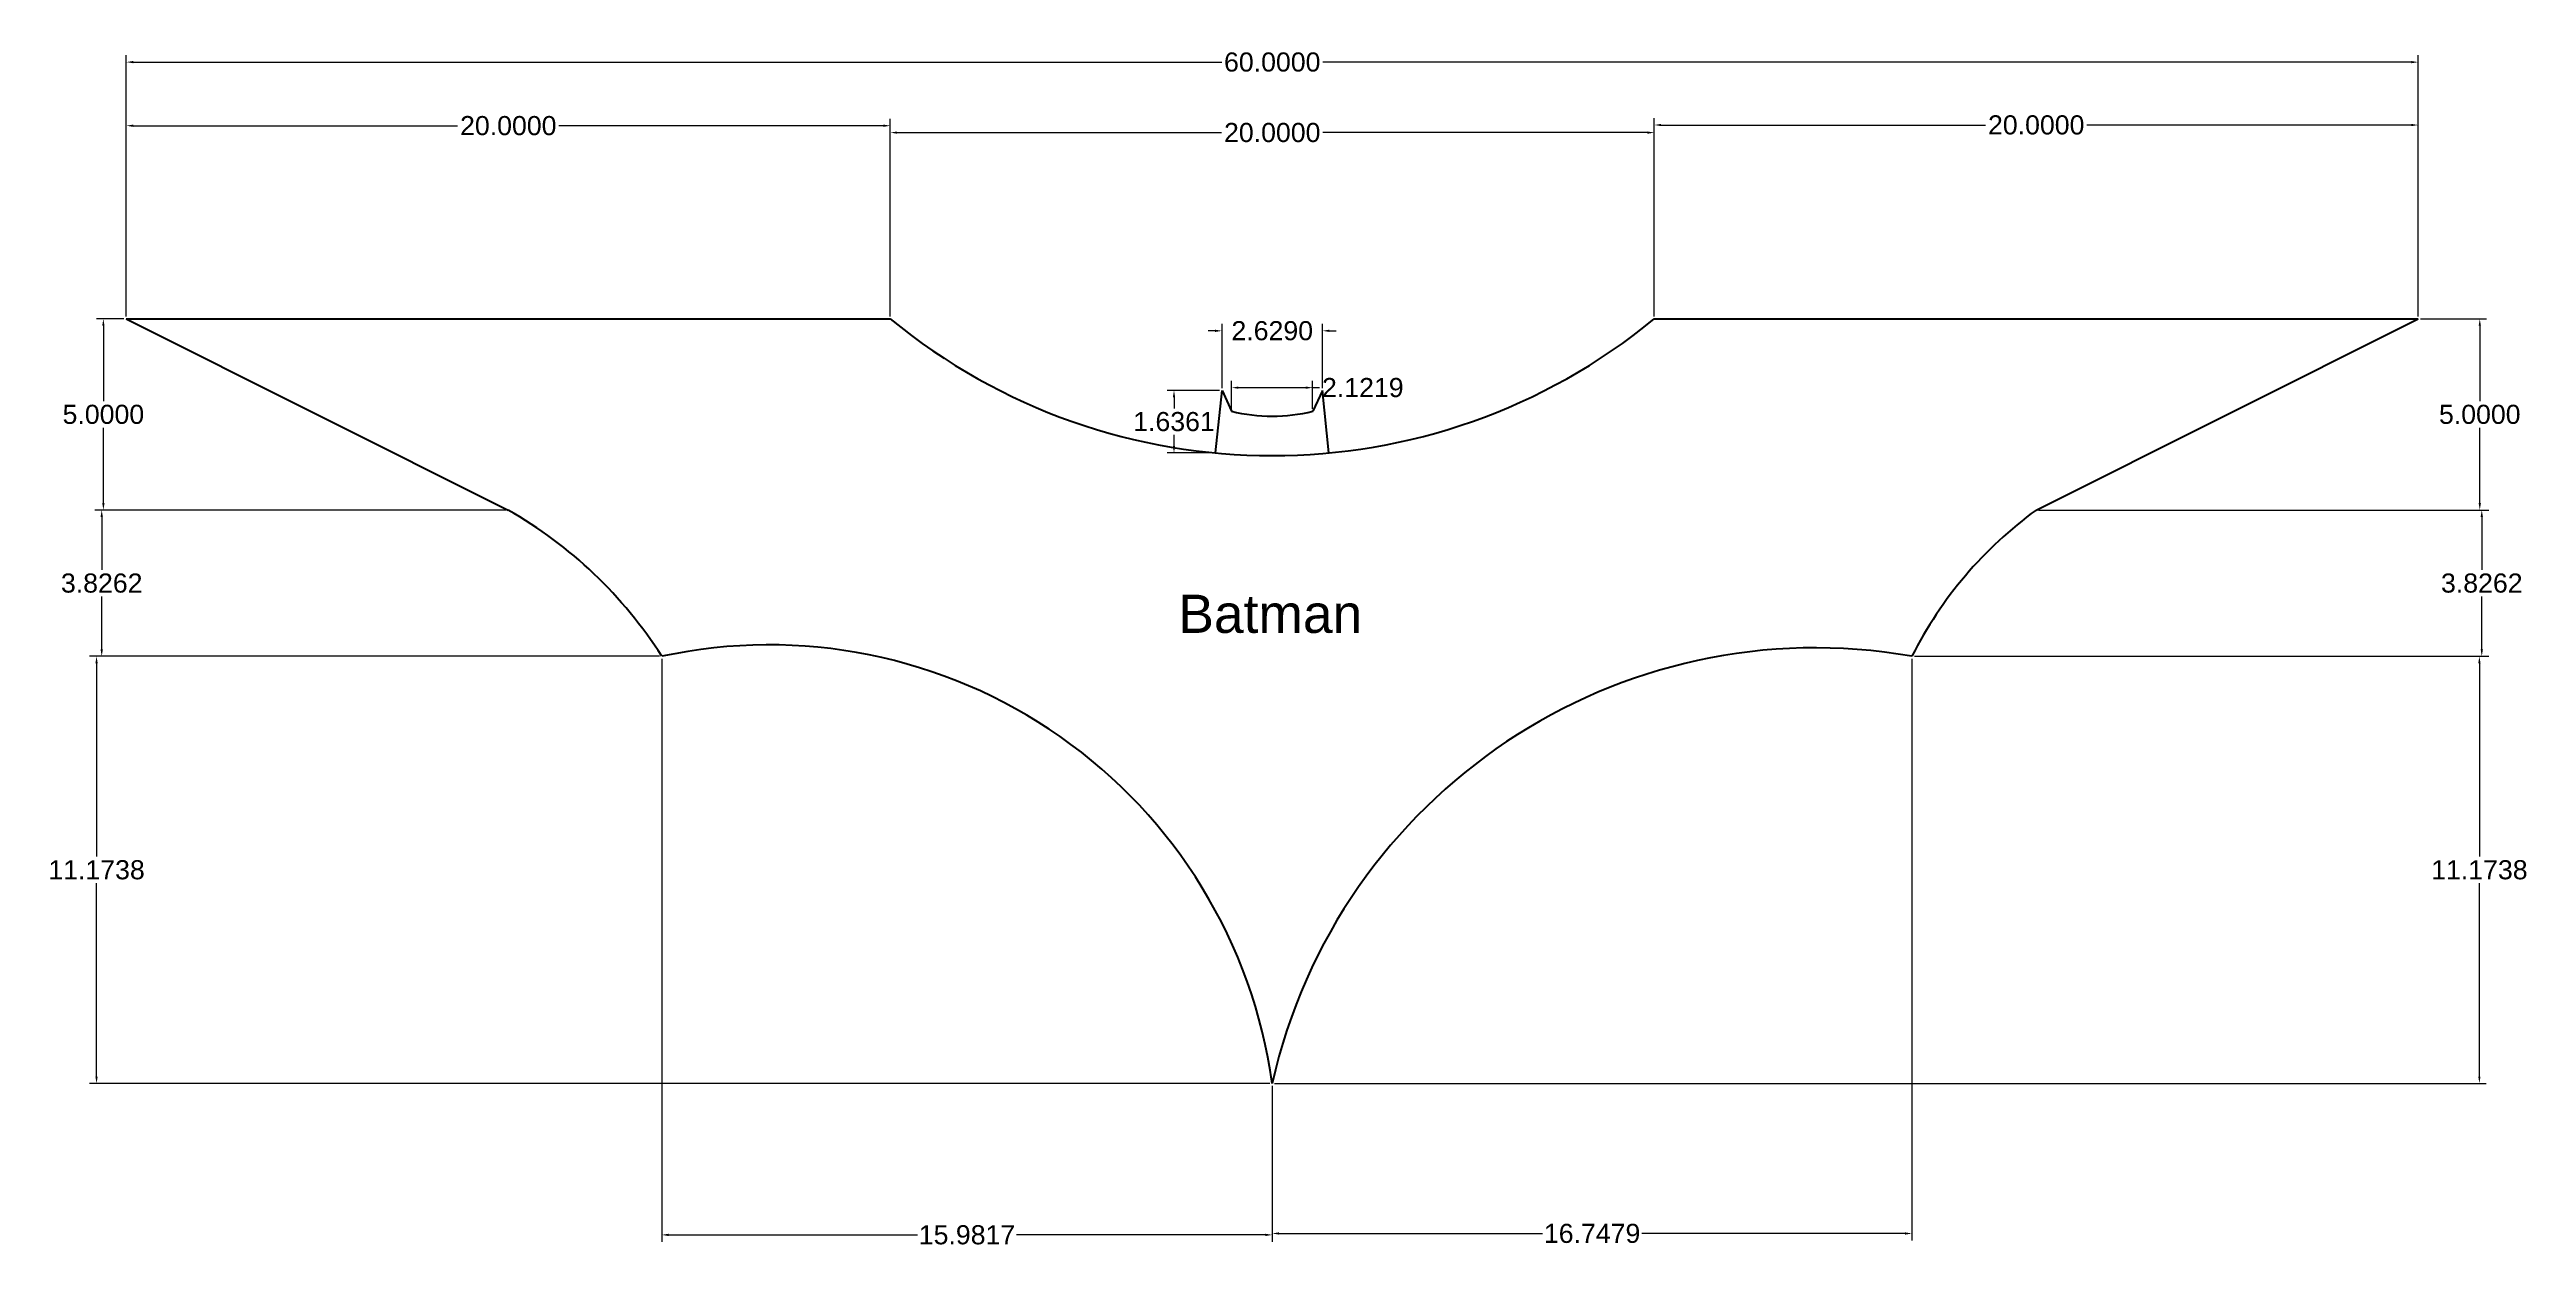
# Model space of a CAD drawing. Header units: inches. Extents: x 16.9 to 81.8, y -11.7 to 19.7.
import ezdxf

# ---------------------------------------------------------------- set-up
doc = ezdxf.new("R2010")
doc.units = ezdxf.units.IN
doc.header["$MEASUREMENT"] = 0
doc.linetypes.add('ACAD_ISO02W100', pattern=[15, 12, -3])
for name, color, linetype, lineweight in [('Ašis', 50, 'ACAD_ISO02W100', 20), ('Linijos', 255, 'Continuous', 140), ('Matmenys', 3, 'Continuous', 80)]:
    doc.layers.add(name, color=color, linetype=linetype, lineweight=lineweight)
doc.styles.add('dideli matmenys', font='arial.ttf', dxfattribs={"height": 1})
doc.styles.add('LOL', font='arial.ttf', dxfattribs={"height": 0.5})
doc.styles.get("Standard").update_dxf_attribs({"font": 'arial.ttf', "width": 1.5, "height": 5})
doc.dimstyles.get("Standard").update_dxf_attribs({"dimtxt": 0.18, "dimasz": 0.18, "dimexe": 0.18, "dimexo": 0.0625, "dimgap": 0.09, "dimtad": 0, "dimtih": 1, "dimtoh": 1, "dimdec": 4, "dimzin": 0, "dimdsep": 46, "dimtxsty": 'Standard', "dimcen": 0.09, "dimadec": 0, "dimazin": 0, "dimtfac": 1, "dimtdec": 4, "dimtofl": 0, "dimtmove": 0, "dimatfit": 3, "dimfxl": 1, "dimtolj": 1, "dimtzin": 0, "dimarcsym": 0})

# ---------------------------------------------------------------- blocks, each defined once
blk = doc.blocks.new('*D1')
at = {"layer": 'Defpoints', "color": 0, "transparency": 16777216}
for p in [(18.35, 12.634), (18.95, 12.634), (28.95, 7.634)]:
    blk.add_point(p, dxfattribs=at)
at = {"layer": 'Matmenys', "color": 0, "lineweight": -2, "transparency": 16777216}
for p, q in [((18.887, 12.634), (18.17, 12.634)), ((18.35, 12.454), (18.35, 10.479)), ((18.35, 7.814), (18.35, 9.788)), ((28.887, 7.634), (18.17, 7.634))]:
    blk.add_line(p, q, dxfattribs=at)
at = {"layer": 'Matmenys', "color": 0, "transparency": 16777216}
for points in [[(18.32, 12.454), (18.38, 12.454), (18.35, 12.634)], [(18.32, 7.814), (18.38, 7.814), (18.35, 7.634)]]:
    blk.add_solid(points, dxfattribs=at)
at = {"layer": 'Matmenys', "color": 0, "transparency": 16777216, "insert": (18.35, 10.134), "char_height": 0.5, "attachment_point": 5, "style": 'LOL'}
blk.add_mtext('\\A1;5.0000', dxfattribs=at)
blk = doc.blocks.new('*D2')
at = {"layer": 'Defpoints', "color": 0, "transparency": 16777216}
for p in [(18.307, 7.634), (28.887, 7.634), (32.968, 3.807)]:
    blk.add_point(p, dxfattribs=at)
at = {"layer": 'Matmenys', "color": 0, "lineweight": -2, "transparency": 16777216}
for p, q in [((28.825, 7.634), (18.127, 7.634)), ((18.307, 7.454), (18.307, 6.066)), ((18.307, 3.987), (18.307, 5.375)), ((32.906, 3.807), (18.127, 3.807))]:
    blk.add_line(p, q, dxfattribs=at)
at = {"layer": 'Matmenys', "color": 0, "transparency": 16777216}
for points in [[(18.277, 7.454), (18.337, 7.454), (18.307, 7.634)], [(18.277, 3.987), (18.337, 3.987), (18.307, 3.807)]]:
    blk.add_solid(points, dxfattribs=at)
at = {"layer": 'Matmenys', "color": 0, "transparency": 16777216, "insert": (18.307, 5.72), "char_height": 0.5, "attachment_point": 5, "style": 'LOL'}
blk.add_mtext('\\A1;3.8262', dxfattribs=at)
blk = doc.blocks.new('*D3')
at = {"layer": 'Defpoints', "color": 0, "transparency": 16777216}
for p in [(18.171, 3.807), (32.968, 3.807), (48.95, -7.366)]:
    blk.add_point(p, dxfattribs=at)
at = {"layer": 'Matmenys', "color": 0, "lineweight": -2, "transparency": 16777216}
for p, q in [((32.906, 3.807), (17.991, 3.807)), ((18.171, 3.627), (18.171, -1.434)), ((18.171, -7.186), (18.171, -2.125)), ((48.887, -7.366), (17.991, -7.366))]:
    blk.add_line(p, q, dxfattribs=at)
at = {"layer": 'Matmenys', "color": 0, "transparency": 16777216}
for points in [[(18.141, 3.627), (18.201, 3.627), (18.171, 3.807)], [(18.141, -7.186), (18.201, -7.186), (18.171, -7.366)]]:
    blk.add_solid(points, dxfattribs=at)
at = {"layer": 'Matmenys', "color": 0, "transparency": 16777216, "insert": (18.171, -1.78), "char_height": 0.5, "attachment_point": 5, "style": 'LOL'}
blk.add_mtext('\\A1;11.1738', dxfattribs=at)
blk = doc.blocks.new('*D6')
at = {"layer": 'Defpoints', "color": 0, "transparency": 16777216}
for p in [(78.95, 12.634), (69.012, 7.634), (80.562, 7.634)]:
    blk.add_point(p, dxfattribs=at)
at = {"layer": 'Matmenys', "color": 0, "lineweight": -2, "transparency": 16777216}
for p, q in [((79.012, 12.634), (80.742, 12.634)), ((80.562, 12.454), (80.562, 10.479)), ((80.562, 7.814), (80.562, 9.788)), ((69.075, 7.634), (80.742, 7.634))]:
    blk.add_line(p, q, dxfattribs=at)
at = {"layer": 'Matmenys', "color": 0, "transparency": 16777216}
for points in [[(80.532, 12.454), (80.592, 12.454), (80.562, 12.634)], [(80.532, 7.814), (80.592, 7.814), (80.562, 7.634)]]:
    blk.add_solid(points, dxfattribs=at)
at = {"layer": 'Matmenys', "color": 0, "transparency": 16777216, "insert": (80.562, 10.134), "char_height": 0.5, "attachment_point": 5, "style": 'LOL'}
blk.add_mtext('\\A1;5.0000', dxfattribs=at)
blk = doc.blocks.new('*D8')
at = {"layer": 'Defpoints', "color": 0, "transparency": 16777216}
for p in [(68.95, 7.634), (65.698, 3.807), (80.615, 3.807)]:
    blk.add_point(p, dxfattribs=at)
at = {"layer": 'Matmenys', "color": 0, "lineweight": -2, "transparency": 16777216}
for p, q in [((69.012, 7.634), (80.795, 7.634)), ((80.615, 7.454), (80.615, 6.066)), ((80.615, 3.987), (80.615, 5.375)), ((65.76, 3.807), (80.795, 3.807))]:
    blk.add_line(p, q, dxfattribs=at)
at = {"layer": 'Matmenys', "color": 0, "transparency": 16777216}
for points in [[(80.585, 7.454), (80.645, 7.454), (80.615, 7.634)], [(80.585, 3.987), (80.645, 3.987), (80.615, 3.807)]]:
    blk.add_solid(points, dxfattribs=at)
at = {"layer": 'Matmenys', "color": 0, "transparency": 16777216, "insert": (80.615, 5.72), "char_height": 0.5, "attachment_point": 5, "style": 'LOL'}
blk.add_mtext('\\A1;3.8262', dxfattribs=at)
blk = doc.blocks.new('*D9')
at = {"layer": 'Defpoints', "color": 0, "transparency": 16777216}
for p in [(65.76, 3.807), (48.95, -7.366), (80.552, -7.366)]:
    blk.add_point(p, dxfattribs=at)
at = {"layer": 'Matmenys', "color": 0, "lineweight": -2, "transparency": 16777216}
for p, q in [((65.823, 3.807), (80.732, 3.807)), ((80.552, 3.627), (80.552, -1.434)), ((80.552, -7.186), (80.552, -2.125)), ((49.012, -7.366), (80.732, -7.366))]:
    blk.add_line(p, q, dxfattribs=at)
at = {"layer": 'Matmenys', "color": 0, "transparency": 16777216}
for points in [[(80.522, 3.627), (80.582, 3.627), (80.552, 3.807)], [(80.522, -7.186), (80.582, -7.186), (80.552, -7.366)]]:
    blk.add_solid(points, dxfattribs=at)
at = {"layer": 'Matmenys', "color": 0, "transparency": 16777216, "insert": (80.552, -1.78), "char_height": 0.5, "attachment_point": 5, "style": 'LOL'}
blk.add_mtext('\\A1;11.1738', dxfattribs=at)
blk = doc.blocks.new('*D10')
at = {"layer": 'Defpoints', "color": 0, "transparency": 16777216}
for p in [(32.968, 3.807), (48.95, -7.366), (48.95, -11.329)]:
    blk.add_point(p, dxfattribs=at)
at = {"layer": 'Matmenys', "color": 0, "lineweight": -2, "transparency": 16777216}
for p, q in [((32.968, 3.745), (32.968, -11.509)), ((48.95, -7.429), (48.95, -11.509)), ((33.148, -11.329), (39.66, -11.329)), ((48.77, -11.329), (42.258, -11.329))]:
    blk.add_line(p, q, dxfattribs=at)
at = {"layer": 'Matmenys', "color": 0, "transparency": 16777216}
for points in [[(33.148, -11.299), (33.148, -11.359), (32.968, -11.329)], [(48.77, -11.299), (48.77, -11.359), (48.95, -11.329)]]:
    blk.add_solid(points, dxfattribs=at)
at = {"layer": 'Matmenys', "color": 0, "transparency": 16777216, "insert": (40.959, -11.329), "char_height": 0.5, "attachment_point": 5, "style": 'LOL'}
blk.add_mtext('\\A1;15.9817', dxfattribs=at)
blk = doc.blocks.new('*D12')
at = {"layer": 'Defpoints', "color": 0, "transparency": 16777216}
for p in [(65.698, 3.807), (48.95, -7.366), (48.95, -11.292)]:
    blk.add_point(p, dxfattribs=at)
at = {"layer": 'Matmenys', "color": 0, "lineweight": -2, "transparency": 16777216}
for p, q in [((65.698, 3.745), (65.698, -11.472)), ((48.95, -7.429), (48.95, -11.472)), ((49.13, -11.292), (56.025, -11.292)), ((65.518, -11.292), (58.623, -11.292))]:
    blk.add_line(p, q, dxfattribs=at)
at = {"layer": 'Matmenys', "color": 0, "transparency": 16777216}
for points in [[(49.13, -11.262), (49.13, -11.322), (48.95, -11.292)], [(65.518, -11.262), (65.518, -11.322), (65.698, -11.292)]]:
    blk.add_solid(points, dxfattribs=at)
at = {"layer": 'Matmenys', "color": 0, "transparency": 16777216, "insert": (57.324, -11.292), "char_height": 0.5, "attachment_point": 5, "style": 'LOL'}
blk.add_mtext('\\A1;16.7479', dxfattribs=at)
blk = doc.blocks.new('*D13')
at = {"layer": 'Defpoints', "color": 0, "transparency": 16777216}
for p in [(58.95, 17.507), (38.95, 12.634), (58.95, 12.634)]:
    blk.add_point(p, dxfattribs=at)
at = {"layer": 'Matmenys', "color": 0, "lineweight": -2, "transparency": 16777216}
for p, q in [((38.95, 12.696), (38.95, 17.687)), ((58.95, 12.696), (58.95, 17.687)), ((39.13, 17.507), (47.624, 17.507)), ((58.77, 17.507), (50.275, 17.507))]:
    blk.add_line(p, q, dxfattribs=at)
at = {"layer": 'Matmenys', "color": 0, "transparency": 16777216}
for points in [[(39.13, 17.537), (39.13, 17.477), (38.95, 17.507)], [(58.77, 17.537), (58.77, 17.477), (58.95, 17.507)]]:
    blk.add_solid(points, dxfattribs=at)
at = {"layer": 'Matmenys', "color": 0, "transparency": 16777216, "insert": (48.95, 17.507), "char_height": 0.5, "attachment_point": 5, "style": 'LOL'}
blk.add_mtext('\\A1;20.0000', dxfattribs=at)
blk = doc.blocks.new('*D14')
at = {"layer": 'Defpoints', "color": 0, "transparency": 16777216}
for p in [(78.95, 19.351), (18.95, 12.634), (78.95, 12.634)]:
    blk.add_point(p, dxfattribs=at)
at = {"layer": 'Matmenys', "color": 0, "lineweight": -2, "transparency": 16777216}
for p, q in [((18.95, 12.696), (18.95, 19.531)), ((78.95, 12.696), (78.95, 19.531)), ((19.13, 19.351), (47.627, 19.351)), ((78.77, 19.351), (50.272, 19.351))]:
    blk.add_line(p, q, dxfattribs=at)
at = {"layer": 'Matmenys', "color": 0, "transparency": 16777216}
for points in [[(19.13, 19.381), (19.13, 19.321), (18.95, 19.351)], [(78.77, 19.381), (78.77, 19.321), (78.95, 19.351)]]:
    blk.add_solid(points, dxfattribs=at)
at = {"layer": 'Matmenys', "color": 0, "transparency": 16777216, "insert": (48.95, 19.351), "char_height": 0.5, "attachment_point": 5, "style": 'LOL'}
blk.add_mtext('\\A1;60.0000', dxfattribs=at)
blk = doc.blocks.new('*D15')
at = {"layer": 'Defpoints', "color": 0, "transparency": 16777216}
for p in [(38.95, 17.687), (18.95, 12.634), (38.95, 12.634)]:
    blk.add_point(p, dxfattribs=at)
at = {"layer": 'Matmenys', "color": 0, "lineweight": -2, "transparency": 16777216}
for p, q in [((18.95, 12.696), (18.95, 17.867)), ((19.13, 17.687), (27.624, 17.687)), ((38.77, 17.687), (30.275, 17.687)), ((38.95, 12.696), (38.95, 17.867))]:
    blk.add_line(p, q, dxfattribs=at)
at = {"layer": 'Matmenys', "color": 0, "transparency": 16777216}
for points in [[(19.13, 17.717), (19.13, 17.657), (18.95, 17.687)], [(38.77, 17.717), (38.77, 17.657), (38.95, 17.687)]]:
    blk.add_solid(points, dxfattribs=at)
at = {"layer": 'Matmenys', "color": 0, "transparency": 16777216, "insert": (28.95, 17.687), "char_height": 0.5, "attachment_point": 5, "style": 'LOL'}
blk.add_mtext('\\A1;20.0000', dxfattribs=at)
blk = doc.blocks.new('*D16')
at = {"layer": 'Defpoints', "color": 0, "transparency": 16777216}
for p in [(58.95, 17.706), (58.95, 12.696), (78.95, 12.634)]:
    blk.add_point(p, dxfattribs=at)
at = {"layer": 'Matmenys', "color": 0, "lineweight": -2, "transparency": 16777216}
for p, q in [((58.95, 12.759), (58.95, 17.886)), ((59.13, 17.706), (67.624, 17.706)), ((78.77, 17.706), (70.275, 17.706)), ((78.95, 12.696), (78.95, 17.886))]:
    blk.add_line(p, q, dxfattribs=at)
at = {"layer": 'Matmenys', "color": 0, "transparency": 16777216}
for points in [[(59.13, 17.736), (59.13, 17.676), (58.95, 17.706)], [(78.77, 17.736), (78.77, 17.676), (78.95, 17.706)]]:
    blk.add_solid(points, dxfattribs=at)
at = {"layer": 'Matmenys', "color": 0, "transparency": 16777216, "insert": (68.95, 17.706), "char_height": 0.5, "attachment_point": 5, "style": 'LOL'}
blk.add_mtext('\\A1;20.0000', dxfattribs=at)
blk = doc.blocks.new('*D17')
at = {"layer": 'Defpoints', "color": 0, "transparency": 16777216}
for p in [(50.264, 12.322), (47.635, 10.763), (50.264, 10.763)]:
    blk.add_point(p, dxfattribs=at)
at = {"layer": 'Matmenys', "color": 0, "lineweight": -2, "transparency": 16777216}
for p, q in [((47.455, 12.322), (47.275, 12.322)), ((47.635, 10.826), (47.635, 12.502)), ((50.264, 10.825), (50.264, 12.502)), ((50.444, 12.322), (50.624, 12.322))]:
    blk.add_line(p, q, dxfattribs=at)
at = {"layer": 'Matmenys', "color": 0, "transparency": 16777216}
for points in [[(47.455, 12.352), (47.455, 12.292), (47.635, 12.322)], [(50.444, 12.352), (50.444, 12.292), (50.264, 12.322)]]:
    blk.add_solid(points, dxfattribs=at)
at = {"layer": 'Matmenys', "color": 0, "transparency": 16777216, "insert": (48.95, 12.322), "char_height": 0.5, "attachment_point": 5, "style": 'LOL'}
blk.add_mtext('\\A1;2.6290', dxfattribs=at)
blk = doc.blocks.new('*D18')
at = {"layer": 'Defpoints', "color": 0, "transparency": 16777216}
for p in [(50.008, 10.835), (47.886, 10.218), (50.008, 10.218)]:
    blk.add_point(p, dxfattribs=at)
at = {"layer": 'Matmenys', "color": 0, "lineweight": -2, "transparency": 16777216}
for p, q in [((47.886, 10.281), (47.886, 11.015)), ((48.066, 10.835), (49.828, 10.835)), ((50.008, 10.281), (50.008, 11.015)), ((50.008, 10.835), (50.188, 10.835))]:
    blk.add_line(p, q, dxfattribs=at)
at = {"layer": 'Matmenys', "color": 0, "transparency": 16777216}
for points in [[(48.066, 10.865), (48.066, 10.805), (47.886, 10.835)], [(49.828, 10.865), (49.828, 10.805), (50.008, 10.835)]]:
    blk.add_solid(points, dxfattribs=at)
at = {"layer": 'Matmenys', "color": 0, "transparency": 16777216, "insert": (51.321, 10.835), "char_height": 0.5, "attachment_point": 5, "style": 'LOL'}
blk.add_mtext('\\A1;2.1219', dxfattribs=at)
blk = doc.blocks.new('*D19')
at = {"layer": 'Defpoints', "color": 0, "transparency": 16777216}
for p in [(47.635, 10.763), (46.378, 9.127), (47.467, 9.127)]:
    blk.add_point(p, dxfattribs=at)
at = {"layer": 'Matmenys', "color": 0, "lineweight": -2, "transparency": 16777216}
for p, q in [((47.573, 10.763), (46.198, 10.763)), ((46.378, 10.583), (46.378, 10.291)), ((47.404, 9.127), (46.198, 9.127)), ((46.378, 9.307), (46.378, 9.6))]:
    blk.add_line(p, q, dxfattribs=at)
at = {"layer": 'Matmenys', "color": 0, "transparency": 16777216}
for points in [[(46.348, 10.583), (46.408, 10.583), (46.378, 10.763)], [(46.348, 9.307), (46.408, 9.307), (46.378, 9.127)]]:
    blk.add_solid(points, dxfattribs=at)
at = {"layer": 'Matmenys', "color": 0, "transparency": 16777216, "insert": (46.378, 9.945), "char_height": 0.5, "attachment_point": 5, "style": 'LOL'}
blk.add_mtext('\\A1;1.6361', dxfattribs=at)

msp = doc.modelspace()

# ---------------------------------------------------------------- linework, layer by layer
at = {"layer": 'Ašis'}
msp.add_line((50.26424, 10.76254), (50.43529, 9.10322), dxfattribs=at)
at = {"layer": 'Linijos'}
for p, q in [((18.94989, 12.63361), (38.94989, 12.63361)), ((18.94989, 12.63361), (28.94989, 7.63361)), ((58.94989, 12.63361), (78.94989, 12.63361)), ((68.94989, 7.63361), (78.94989, 12.63361)), ((47.46694, 9.12707), (47.63521, 10.7632)), ((47.63521, 10.7632), (47.88598, 10.21812)), ((50.26424, 10.76254), (50.0106, 10.21878)), ((50.43284, 9.12707), (50.26424, 10.76254))]:
    msp.add_line(p, q, dxfattribs=at)
for centre, radius, start, end in [((48.94989, 24.82585), 15.76866, 230.6416102, 309.3583898), ((48.94695, 14.47762), 4.38965, 256.0131772, 284.0227607), ((23.24253, -2.3833), 11.52876, 32.4780202, 60.3266942), ((75.19443, -0.96906), 10.63015, 125.9753026, 153.299392), ((35.77377, -9.19593), 13.30253, 7.9051381, 102.1755422), ((63.18, -10.55707), 14.58343, 80.0581668, 167.3621568)]:
    msp.add_arc(centre, radius, start, end, dxfattribs=at)

# ---------------------------------------------------------------- texts
at = {"layer": 'Matmenys', "insert": (46.49271, 5.41915), "char_height": 1, "attachment_point": 1, "style": 'dideli matmenys'}
msp.add_mtext_dynamic_manual_height_columns('{\\fArial|b0|i0|c186|p34;\\C2;Batman}', width=1.8596196, gutter_width=2.5, heights=[0], dxfattribs=at)

# ---------------------------------------------------------------- dimensions: what is measured, and where the dimension line sits
at = {"layer": 'Matmenys'}
for base, p1, p2, picture, middle in [((78.94989, 19.35132), (18.94989, 12.63361), (78.94989, 12.63361), '*D14', (48.94989, 19.35132)), ((38.94989, 17.68651), (18.94989, 12.63361), (38.94989, 12.63361), '*D15', (28.94989, 17.68651)), ((58.94989, 17.50651), (38.94989, 12.63361), (58.94989, 12.63361), '*D13', (48.94989, 17.50651)), ((58.94989, 17.70561), (78.94989, 12.63361), (58.94989, 12.69611), '*D16', (68.94989, 17.70561)), ((50.26424, 12.32185), (47.63521, 10.7632), (50.26424, 10.76254), '*D17', (48.94973, 12.32185)), ((50.007926, 10.834723), (47.885981, 10.218118), (50.007926, 10.218118), '*D18', (51.320559, 10.834723)), ((48.94989, -11.32872), (32.96816, 3.80737), (48.94989, -7.36639), '*D10', (40.95903, -11.32872)), ((48.94989, -11.29239), (65.6978, 3.80737), (48.94989, -7.36639), '*D12', (57.32385, -11.29239))]:
    dim = msp.add_linear_dim(base=base, p1=p1, p2=p2, dimstyle='Standard', override={"dimtxsty": 'LOL'}, dxfattribs=at)
    dim.commit()
    dim.dimension.update_dxf_attribs({"geometry": picture, "text_midpoint": middle})
for base, p1, p2, picture, middle in [((18.35024, 12.63361), (28.94989, 7.63361), (18.94989, 12.63361), '*D1', (18.35024, 10.13361)), ((80.56236, 7.63361), (78.94989, 12.63361), (69.01239, 7.63361), '*D6', (80.56236, 10.13361)), ((46.37751, 9.12707), (47.63521, 10.7632), (47.46694, 9.12707), '*D19', (46.37751, 9.94514)), ((18.30694, 7.63361), (32.96816, 3.80737), (28.88739, 7.63361), '*D2', (18.30694, 5.72049)), ((80.61491, 3.80737), (68.94989, 7.63361), (65.6978, 3.80737), '*D8', (80.61491, 5.72049)), ((18.17113, 3.80737), (48.94989, -7.36639), (32.96816, 3.80737), '*D3', (18.17113, -1.77951)), ((80.55223, -7.36639), (65.7603, 3.80737), (48.94989, -7.36639), '*D9', (80.55223, -1.77951))]:
    dim = msp.add_linear_dim(base=base, p1=p1, p2=p2, angle=90, dimstyle='Standard', override={"dimtxsty": 'LOL'}, dxfattribs=at)
    dim.commit()
    dim.dimension.update_dxf_attribs({"geometry": picture, "text_midpoint": middle})

doc.saveas('drawing.dxf')
